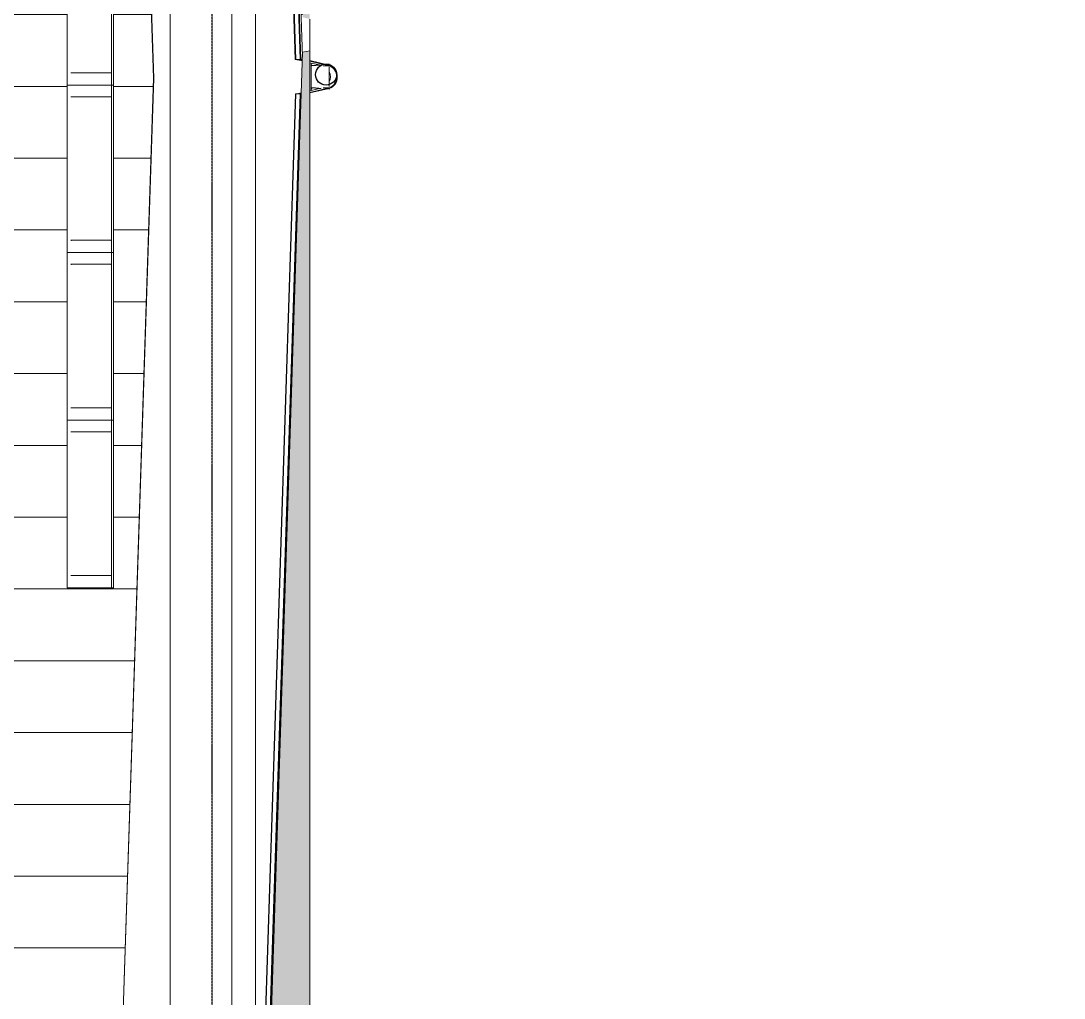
# Model space of a CAD drawing. Header units: millimetres. Extents: x -33838 to 476301, y -41806 to 120107.
# Drawn here: x 447870 to 456589, y 22377 to 30543 of the extents above; entities that cross this region are included whole.
import ezdxf

# ---------------------------------------------------------------- set-up
doc = ezdxf.new("R2010")
doc.units = ezdxf.units.MM
doc.linetypes.add('ADSK_Линия сетки', pattern=[25, 20, -2.5, 0, -2.5])
doc.linetypes.add('ADSK_Штриховая_ш3 п1_5', pattern=[4.5, 3, -1.5])
doc.layers.add('0_АР', color=8, linetype='Continuous', lineweight=20)
doc.layers.add('Антураж', color=7, linetype='Continuous', lineweight=18)
doc.layers.add('Обобщенные модели', color=5, linetype='Continuous', lineweight=18, true_color=0x0000ff)

# ---------------------------------------------------------------- blocks, each defined once
blk = doc.blocks.new('Водосток - Тип 1 _карниз больше 490мм_-5200714-План кровли АР копия 1')
at = {"layer": 'Обобщенные модели'}
for p, q in [((18.8, 685), (28.4, 685)), ((44.1, 685), (125, 685)), ((125, 685), (208.1, 685)), ((223.8, 685), (231.2, 685)), ((125, 535), (18.8, 535)), ((231.2, 535), (125, 535))]:
    blk.add_line(p, q, dxfattribs=at)
for points, knots in [([(27.9, 682), (27, 682.8), (24.3, 684.4), (21.1, 685), (18.8, 685)], [-0.09670831, -0.09670831, -0.09670831, -0.09670831, -0.05882353, 0, 0, 0, 0]), ([(222.5, 614.2), (222.6, 610.4), (222.6, 604.3), (222.2, 595.9), (221.7, 590.2), (221.3, 585.7), (221, 582.4), (220.6, 579.2), (220.2, 576), (219.8, 572.9), (219.4, 569.9), (219, 566.9), (218.7, 564.1), (218.4, 561.4), (218.1, 558.7), (217.9, 556.2), (217.8, 553.8), (217.8, 551.5), (217.9, 549.4), (218, 547.3), (218.4, 544.9), (219.2, 542.1), (221.1, 538.5), (224.9, 535.7), (228.9, 535), (231.2, 535)], [-0.5175002, -0.5175002, -0.5175002, -0.5175002, -0.4705882, -0.4411765, -0.4117647, -0.3970588, -0.3823529, -0.3676471, -0.3529412, -0.3382353, -0.3235294, -0.3088235, -0.2941176, -0.2794118, -0.2647059, -0.25, -0.2352941, -0.2205882, -0.2058824, -0.1911765, -0.1764706, -0.1470588, -0.1176471, -0.0588235, 0, 0, 0, 0]), ([(18.8, 535), (21.1, 535), (25.1, 535.7), (28.9, 538.6), (30.8, 542.1), (31.6, 544.9), (32, 547.4), (32.1, 549.4), (32.2, 551.5), (32.2, 553.8), (32.1, 556.2), (31.9, 558.7), (31.6, 561.4), (31.3, 564.1), (31, 567), (30.6, 569.9), (30.2, 572.9), (29.8, 576), (29.4, 579.2), (29, 582.4), (28.7, 585.7), (28.3, 590.2), (27.8, 595.9), (27.6, 601.8), (27.5, 605.3), (27.5, 606.5)], [-1, -1, -1, -1, -0.9411765, -0.8823529, -0.8529412, -0.8235294, -0.8088235, -0.7941176, -0.7794118, -0.7647059, -0.75, -0.7352941, -0.7205882, -0.7058824, -0.6911765, -0.6764706, -0.6617647, -0.6470588, -0.6323529, -0.6176471, -0.6029412, -0.5882353, -0.5588235, -0.5294118, -0.5144226, -0.5144226, -0.5144226, -0.5144226])]:
    blk.add_open_spline(points, degree=3, knots=knots, dxfattribs=at)
blk.add_open_spline([(231.2, 685), (228.9, 685), (226.9, 684.7), (225.2, 683.9)], degree=3, dxfattribs=at)
blk = doc.blocks.new('Construction_Roof-Accessories_Lindab_KO - Construction_Roof-Accessories_Lindab_KO-V46-План кровли АР копия 1')
at = {"layer": 'Обобщенные модели', "lineweight": 9}
for p, q in [((28807.8, 37441.6), (28466.9, 37441.6)), ((28466.9, 37440.4), (28473.1, 37440.4)), ((28801.2, 37440.4), (28807.8, 37440.4))]:
    blk.add_line(p, q, dxfattribs=at)
blk = doc.blocks.new('Construction_Roof-Accessories_Lindab_BR - Construction_Roof-Accessories_Lindab_BR-V49-План кровли АР копия 1')
at = {"layer": 'Обобщенные модели', "lineweight": 9}
for p, q in [((29337, 31411), (29338.2, 31411)), ((29337, 30011), (29337, 31411)), ((29354.2, 31411), (29338.2, 31411)), ((29354.2, 31411), (29363.4, 31411)), ((29363.4, 31411), (29371.3, 31411)), ((29371.3, 31411), (29704.4, 31411)), ((29704.4, 31411), (29707.5, 31411)), ((29708.2, 31411), (29708.2, 30011)), ((29723.4, 31411), (29708.2, 31411)), ((29723.4, 31411), (29726.2, 31411)), ((29726.2, 30011), (29726.2, 31411)), ((29338.2, 30011), (29337, 30011)), ((29338.2, 30011), (29354.2, 30011)), ((29363.4, 30011), (29354.2, 30011)), ((29371.3, 30011), (29363.4, 30011)), ((29704.4, 30011), (29371.3, 30011)), ((29707.5, 30011), (29704.4, 30011)), ((29708.2, 30011), (29723.4, 30011)), ((29726.2, 30011), (29723.4, 30011))]:
    blk.add_line(p, q, dxfattribs=at)
blk = doc.blocks.new('Construction_Roof-Accessories_Lindab_KO - Construction_Roof-Accessories_Lindab_KO-V45-План кровли АР копия 1')
at = {"layer": 'Обобщенные модели', "lineweight": 9}
for p, q in [((28807.8, 38641.6), (28466.9, 38641.6)), ((28466.9, 38640.4), (28473.1, 38640.4)), ((28801.2, 38640.4), (28807.8, 38640.4))]:
    blk.add_line(p, q, dxfattribs=at)
blk = doc.blocks.new('Водосток 2 - Водосток 2-5195513-План кровли АР копия 1')
at = {"layer": 'Антураж'}
for p, q in [((30059.8, 30068.6), (29847.4, 36576.1)), ((29849.1, 36576.1), (30061.6, 30068.6)), ((31244.4, 30225.9), (31037.1, 36576.1)), ((31037.4, 36586.9), (31245.1, 30225.8)), ((31042.1, 36587.1), (31249.7, 30225.9)), ((31077, 36586.6), (31284.7, 30225.5)), ((31082.4, 36586.6), (31290, 30225.5)), ((31305.1, 30250.7), (31098.2, 36587.2)), ((31245.1, 30225.8), (31243.3, 30225.8)), ((31249.7, 30225.9), (31245.1, 30225.8)), ((31303.8, 30212.3), (31245.1, 30225.7)), ((31284.7, 30225.9), (31249.7, 30225.9)), ((31255.5, 30225.9), (31255, 30223.5)), ((31256.7, 30223.1), (31304.2, 30223.1)), ((31290, 30225.5), (31284.7, 30225.5)), ((31304.3, 30226.1), (31290, 30225.5)), ((31365, 30215.2), (31528.6, 30177.7)), ((31527.4, 30172.9), (31365, 30210.1)), ((31377.8, 30195.3), (31365, 30198.3)), ((31377.6, 30195), (31459.6, 30176.2)), ((31377.9, 30184.5), (31377.8, 30195.3)), ((31477.9, 30172.9), (31527.4, 30172.9)), ((29708.4, 19304.8), (30059.8, 30068.6)), ((30061.6, 30068.6), (29710.2, 19304.8)), ((30059.8, 30068.6), (30061.6, 30068.6)), ((30948.5, 20847.5), (31245.3, 29938.7)), ((30948.5, 20847.5), (31245.2, 29934.8)), ((30953.4, 20854.1), (31250, 29938.5)), ((30979.9, 20595.9), (31284.9, 29938.9)), ((30985.2, 20595.9), (31290.2, 29938.9)), ((31245.2, 29934.8), (31249.9, 29935.9)), ((31245.3, 29938.7), (31250, 29938.5)), ((31250, 29938.5), (31284.9, 29938.5)), ((31261.5, 29938.5), (31295.2, 29946.2)), ((31284.9, 29938.9), (31290.2, 29938.9)), ((31290.2, 29938.9), (31294.9, 29938.8)), ((31527.4, 29987.6), (31365, 29950.4)), ((31365, 29945.3), (31528.6, 29982.7)), ((31365, 29962.2), (31378.5, 29965.3)), ((31378.4, 29965.7), (31459.6, 29984.3)), ((31378.5, 29965.3), (31378.4, 29977)), ((31477.8, 29987.6), (31527.4, 29987.6))]:
    blk.add_line(p, q, dxfattribs=at)
for centre, major_axis, start_param, end_param in [((31500.6, 30080.2), (0, 97), 3.441241, 5.983537), ((31500.6, 30080.2), (0, 102), 3.439033, 5.985745), ((31447.4, 30080.2), (0, 97), 4.257908, 5.173202)]:
    blk.add_ellipse(centre, major_axis=major_axis, ratio=0.934826, start_param=start_param, end_param=end_param, dxfattribs=at)

msp = doc.modelspace()

# ---------------------------------------------------------------- hatches: boundary and pattern name
at = {"layer": '0_АР'}
h = msp.add_hatch(dxfattribs=at)
h.set_pattern_fill('FP_2', color=256, style=0, pattern_type=2)
h.set_pattern_definition([(180, (422905.4, -4.2), (-7e-14, -600), [])])
h.paths.add_polyline_path([(447968.40114, 17887.35921), (448950.1104, 19342.80305), (448626.99665, 19300.59692), (448978.37893, 30064.39206), (448765.94269, 36571.89206), (448977.43724, 43050.54538), (448826.13206, 43654.59235), (443431.13995, 43654.59235), (443431.13995, 17887.35921), (447959.13357, 17887.35921)])
h.paths.add_polyline_path([(443748.14655, 18857.78534), (443672.14655, 18857.78534), (443672.14655, 20007.78534), (444822.14655, 20007.78534), (444822.14655, 18857.78534), (444122.07651, 18857.78534)])
h.paths.add_polyline_path([(445911.14688, 20368.78373), (445911.14688, 21118.78373), (446661.14688, 21118.78373), (446661.14688, 20368.78373), (445928.02559, 20368.78373)])
h.paths.add_polyline_path([(446588.14688, 22140.77907), (445888.14688, 22140.77907), (445888.14688, 22540.77907), (446588.14688, 22540.77907), (446588.14688, 22155.52533)])
h.paths.add_polyline_path([(447374.38119, 23137.28991), (447196.26995, 23137.28991), (447196.26995, 27337.28991), (447585.46955, 27337.28991), (447585.46955, 23137.28991), (447563.69852, 23137.28991)])
h.paths.add_polyline_path([(445783.14798, 23640.78713), (445783.14798, 27050.78713), (446693.14798, 27050.78713), (446693.14798, 23640.78713), (445888.14688, 23640.78713)])
h.paths.add_polyline_path([(448628.70216, 25806.75398), (448255.53988, 25806.75398), (448255.53988, 34206.75398), (448644.73948, 34206.75398), (448644.73948, 25806.75398), (448628.81479, 25806.75398)])
h.paths.add_polyline_path([(444002.78997, 28709.70602), (444002.78997, 30509.70602), (447721.43233, 30509.70602), (447721.43233, 28709.70602), (444955.14229, 28709.70602)])
h.paths.add_polyline_path([(450173.59831, 30219.23938), (450173.5206, 30221.72464), (450164.5684, 30221.30584), (450173.5206, 30219.25716)])
h.paths.add_polyline_path([(450223.67677, 30246.5223), (450224.79817, 30280.87381), (450283.58263, 30294.32642), (450283.58263, 30558.42855), (450224.48059, 30574.91834), (450023.51701, 36730.97944), (450254.21236, 42906.67208), (450283.58263, 42936.04235), (450283.42373, 42956.06269), (450224.50933, 42943.32527), (450017.18614, 36571.89206), (450222.55537, 30280.87381)])
h.paths.add_polyline_path([(447723.93179, 33134.66534), (447354.87137, 33134.66534), (447354.87137, 41534.66534), (447744.07097, 41534.66534), (447744.07097, 33134.66534), (447725.40047, 33134.66534)])
h.paths.add_polyline_path([(446290.27963, 35495.78907), (445888.14688, 35495.78907), (445888.14688, 35895.78907), (446588.14688, 35895.78907), (446588.14688, 35495.78907), (446397.63112, 35495.78907)])
h.paths.add_polyline_path([(445888.14688, 37080.78713), (445783.14798, 37080.78713), (445783.14798, 41680.78713), (446693.14798, 41680.78713), (446693.14798, 37080.78713), (446086.87888, 37080.78713)])
h.paths.add_polyline_path([(450224.0109, 43238.74021), (450227.74768, 43238.74021), (450123.58263, 43654.59235), (450118.18563, 43654.59235), (450222.35068, 43238.74021)])
h.paths.add_polyline_path([(450057.6654, 43652.00416), (450064.91958, 43654.59235), (450057.01709, 43654.59235)])
h = msp.add_hatch(color=256, dxfattribs=at)
h.paths.add_polyline_path([(456588.58263, 20670.95573), (456588.58263, 20937.10511), (450916.80139, 20937.10511), (450931.97186, 20866.79901), (456408.56088, 20677.18845)])
h.paths.add_polyline_path([(449913.36915, 20740.95573), (450608.00761, 20839.36355), (450643.58263, 20937.10511), (450283.58263, 20937.10511), (450283.58263, 30294.32642), (450224.79817, 30280.87381), (449914.39614, 20772.41545)])
h.paths.add_polyline_path([(450283.58263, 30558.42855), (450283.41914, 42935.87886), (450254.21236, 42906.67208), (450023.51701, 36730.97944), (450224.50211, 30574.25913), (450280.60385, 30559.22671)])
h.paths.add_polyline_path([(450283.47671, 43188.97722), (450283.58263, 43188.97722), (450283.58263, 43654.59235), (450123.58263, 43654.59235), (450240.2126, 43188.97722), (450265.31869, 43188.97722)])

# ---------------------------------------------------------------- linework, layer by layer
at = {"linetype": 'ADSK_Линия сетки'}
msp.add_line((449468.14798, -3728.71764), (449468.14798, 44218.78559), dxfattribs=at)
at = {"layer": '0_АР'}
for p, q in [((449633.58263, 20287.10511), (449633.58263, 43654.59235)), ((450283.58263, 30294.32642), (450283.58263, 30558.42855)), ((450224.79817, 30280.87381), (449913.36915, 20740.95573)), ((450283.58263, 30294.32642), (450224.79817, 30280.87381)), ((450283.58263, 20937.10511), (450283.58263, 30294.32642))]:
    msp.add_line(p, q, dxfattribs=at)
at = {"layer": '0_АР', "linetype": 'ADSK_Штриховая_ш3 п1_5'}
for p, q in [((449830.97948, 43418.64777), (449830.97948, 20778.31207)), ((449117.60168, 42688.64777), (449117.60168, 17880.23805))]:
    msp.add_line(p, q, dxfattribs=at)
at = {"layer": '0_АР', "lineweight": 30}
msp.add_circle((450420.55606, 30094.59235), 88, dxfattribs=at)

# ---------------------------------------------------------------- block references
at = {"layer": '0_АР'}
for name, p in [('Водосток 2 - Водосток 2-5195513-План кровли АР копия 1', (418918.58263, -4.21287)), ('Construction_Roof-Accessories_Lindab_BR - Construction_Roof-Accessories_Lindab_BR-V49-План кровли АР копия 1', (418918.58263, -4.21287)), ('Construction_Roof-Accessories_Lindab_KO - Construction_Roof-Accessories_Lindab_KO-V46-План кровли АР копия 1', (419819.25113, -7332.12423)), ('Construction_Roof-Accessories_Lindab_BR - Construction_Roof-Accessories_Lindab_BR-V49-План кровли АР копия 1', (418918.58263, -1404.21287)), ('Construction_Roof-Accessories_Lindab_KO - Construction_Roof-Accessories_Lindab_KO-V45-План кровли АР копия 1', (419819.25113, -8732.12423)), ('Construction_Roof-Accessories_Lindab_KO - Construction_Roof-Accessories_Lindab_KO-V46-План кровли АР копия 1', (419819.25113, -8732.12423)), ('Construction_Roof-Accessories_Lindab_BR - Construction_Roof-Accessories_Lindab_BR-V49-План кровли АР копия 1', (418918.58263, -2804.21287)), ('Construction_Roof-Accessories_Lindab_KO - Construction_Roof-Accessories_Lindab_KO-V45-План кровли АР копия 1', (419819.25113, -10132.12423)), ('Construction_Roof-Accessories_Lindab_KO - Construction_Roof-Accessories_Lindab_KO-V46-План кровли АР копия 1', (419819.25113, -10132.12423)), ('Construction_Roof-Accessories_Lindab_BR - Construction_Roof-Accessories_Lindab_BR-V49-План кровли АР копия 1', (418918.58263, -4204.21287)), ('Construction_Roof-Accessories_Lindab_KO - Construction_Roof-Accessories_Lindab_KO-V45-План кровли АР копия 1', (419819.25113, -11532.12423)), ('Construction_Roof-Accessories_Lindab_KO - Construction_Roof-Accessories_Lindab_KO-V46-План кровли АР копия 1', (419819.25113, -11532.12423))]:
    msp.add_blockref(name, p, dxfattribs=at)
at = {"layer": '0_АР', "rotation": 270.1776150639599}
msp.add_blockref('Водосток - Тип 1 _карниз больше 490мм_-5200714-План кровли АР копия 1', (449760.89084, 30200.11926), dxfattribs=at)

doc.saveas('drawing.dxf')
